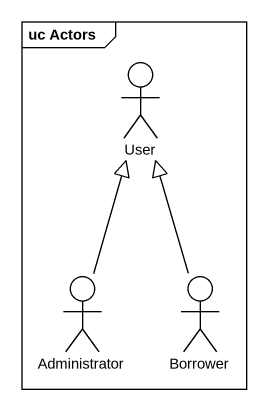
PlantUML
@startuml
mainframe uc Actors
actor User
actor Administrator
actor Borrower
Administrator -up-|> User
Borrower -up-|> User
@enduml
